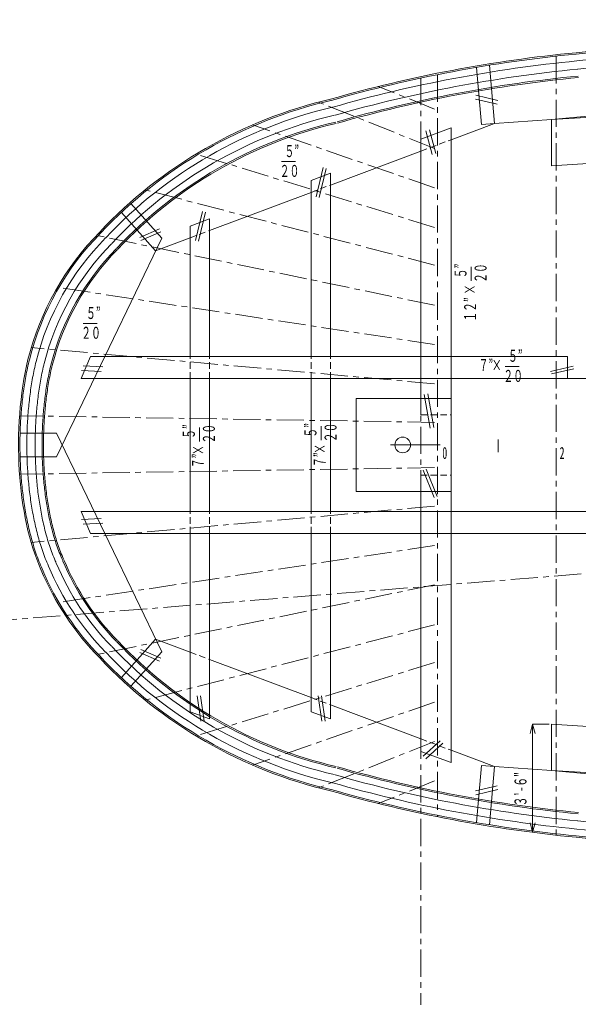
# Model space of a CAD drawing. Units: millimetres, scale not verified. Extents: x -28714 to 28714, y -20310 to 20310.
# Drawn here: x -23907 to -18774, y 4441 to 13418 of the extents above; entities that cross this region are included whole.
import ezdxf
from ezdxf.enums import TextEntityAlignment as Align

# ---------------------------------------------------------------- set-up
doc = ezdxf.new("R2010")
doc.units = ezdxf.units.MM
doc.header["$LTSCALE"] = 50
doc.linetypes.add('CHAIN1', pattern=[8, 5, -1, 1, -1])
doc.linetypes.add('DASHED1', pattern=[1.8, 1.2, -0.6])
for name, color, linetype, lineweight in [('0-0_0', 3, 'Continuous', 18), ('0-1', 4, 'CHAIN1', 18), ('0-2_寸法', 2, 'Continuous', 18)]:
    doc.layers.add(name, color=color, linetype=linetype, lineweight=lineweight)
doc.styles.add('ＭＳ ゴシック', font='')
doc.styles.get('ＭＳ ゴシック').set_extended_font_data('MS Gothic')

msp = doc.modelspace()

# ---------------------------------------------------------------- linework, layer by layer
at = {"layer": '0-0_0'}
for p, q in [((-19663.41, 12453.77), (-19709.1, 12978.41)), ((-19544.34, 12464.13), (-19590.89, 12998.73)), ((-19720.26, 12688.45), (-19520.23, 12641.04)), ((-19715.15, 12723.46), (-19515.12, 12676.05)), ((-20221.74, 12318.46), (-19942.34, 12423.38)), ((-20174.64, 12396.31), (-20115.86, 12179.85)), ((-20142.08, 12405.15), (-20082.98, 12187.48)), ((-19942.34, 12314.68), (-19544.34, 12464.13)), ((-19544.34, 12464.13), (-19663.41, 12453.77)), ((-20221.74, 12318.46), (-20221.74, 11770.65)), ((-20221.74, 9789.74), (-20221.74, 12318.46)), ((-21052.03, 11897.97), (-20221.74, 12209.76)), ((-21183.01, 11791.34), (-21118.18, 12058.55)), ((-21154.33, 11784.38), (-21089.5, 12051.59)), ((-21229.83, 11939.9), (-21052.03, 12006.67)), ((-21229.83, 11939.9), (-21229.83, 10325.39)), ((-21052.03, 12006.67), (-21052.03, 10325.39)), ((-22163.19, 11480.72), (-21229.83, 11831.2)), ((-22883.32, 11727.87), (-22600.91, 11412.23)), ((-22971.49, 11645.93), (-22657.57, 11295.07)), ((-22340.99, 11522.65), (-22163.19, 11589.41)), ((-22291.42, 11390.25), (-22226.59, 11657.46)), ((-22262.74, 11383.29), (-22197.91, 11650.5)), ((-22163.19, 11589.41), (-22163.19, 10325.39)), ((-22802.98, 11418.73), (-22621.7, 11498.17)), ((-22340.99, 11522.65), (-22340.99, 10325.39)), ((-22600.91, 11412.23), (-23566.09, 9404.69)), ((-22791.46, 11390.72), (-22610.18, 11470.15)), ((-22657.57, 11295.07), (-22339.91, 11414.36)), ((-23341.99, 10122.19), (-23255.69, 10325.39)), ((-18874.87, 10325.39), (-23255.69, 10325.39)), ((-18874.87, 10122.19), (-18874.87, 10325.39)), ((-23323.96, 10238.91), (-23142.79, 10230.38)), ((-19029.61, 10188.35), (-18822.54, 10235.76)), ((-23337.24, 10197.21), (-23156.07, 10188.68)), ((-19022.83, 10164.63), (-18815.75, 10212.05)), ((-18088.14, 10122.19), (-23341.99, 10122.19)), ((-22340.99, 8902.99), (-22340.99, 10122.19)), ((-22163.19, 8902.99), (-22163.19, 10122.19)), ((-21229.83, 8902.99), (-21229.83, 10122.19)), ((-21052.03, 8902.99), (-21052.03, 10122.19)), ((-20190.7, 9975.18), (-20134.32, 9667.75)), ((-20158.48, 9981.62), (-20102.1, 9674.19)), ((-19942.34, 9939.99), (-20816.03, 9939.99)), ((-23895.78, 9620.49), (-23566.09, 9620.49)), ((-22600.91, 7612.94), (-23566.09, 9620.49)), ((-19509.88, 9563.54), (-19509.88, 9447.04)), ((-20043.07, 9512.59), (-20501.19, 9512.59)), ((-23895.78, 9404.69), (-23566.09, 9404.69)), ((-20201.07, 9280.73), (-20099.93, 9030.44)), ((-20173.09, 9289.67), (-20071.95, 9039.39)), ((-20221.74, 9235.43), (-20221.74, 6697.79)), ((-23341.99, 8902.99), (-23255.69, 8699.79)), ((-18088.14, 8902.99), (-23341.99, 8902.99)), ((-23337.24, 8827.96), (-23156.07, 8836.49)), ((-23323.96, 8786.26), (-23142.79, 8794.79)), ((-13693.15, 8699.79), (-23255.69, 8699.79)), ((-22340.99, 8699.79), (-22340.99, 7061.81)), ((-22163.19, 8699.79), (-22163.19, 6998.95)), ((-21229.83, 8699.79), (-21229.83, 7061.81)), ((-21052.03, 8699.79), (-21052.03, 6998.95)), ((-22971.49, 7379.24), (-22657.57, 7730.1)), ((-22657.57, 7730.1), (-22340.99, 7611.22)), ((-22791.46, 7634.46), (-22610.18, 7555.02)), ((-22883.32, 7297.3), (-22600.91, 7612.94)), ((-22802.98, 7606.44), (-22621.7, 7527)), ((-22163.19, 7544.46), (-21229.83, 7193.97)), ((-22275.1, 7210.97), (-22242.08, 6976.46)), ((-22244.73, 7211.1), (-22211.72, 6976.59)), ((-21163.95, 7210.97), (-21130.93, 6976.46)), ((-21133.58, 7211.1), (-21100.56, 6976.59)), ((-21052.03, 7127.2), (-20221.74, 6815.41)), ((-22163.19, 6998.95), (-22340.99, 7061.81)), ((-21052.03, 6998.95), (-21229.83, 7061.81)), ((-20200.34, 6655.46), (-20044.99, 6797.98)), ((-20174.61, 6631.52), (-20019.26, 6774.04)), ((-19942.34, 6710.49), (-19544.34, 6561.04)), ((-19663.41, 6571.41), (-19709.1, 6046.76)), ((-19544.34, 6561.04), (-19663.41, 6571.41)), ((-19544.34, 6561.04), (-19590.89, 6026.44)), ((-19720.26, 6336.72), (-19520.23, 6384.14)), ((-19715.15, 6301.71), (-19515.12, 6349.12))]:
    msp.add_line(p, q, dxfattribs=at)
at = {"layer": '0-0_0', "color": 4, "linetype": 'CHAIN1'}
for p, q in [((-20069.34, 12912.17), (-20069.34, 6100.05)), ((-20094.74, 12596.35), (-20613.94, 12803.26)), ((-20094.74, 12234.68), (-21161.37, 12659.75)), ((-20094.74, 11873.01), (-21767.03, 12451.32)), ((-20094.74, 11509.75), (-22285.53, 12183.74)), ((-20094.74, 11163.21), (-22752.8, 11854.96)), ((-20094.74, 10795.98), (-23200.29, 11436.47)), ((-20094.74, 10435.24), (-23559.05, 10959.46)), ((-20094.74, 10073.42), (-23800.49, 10407)), ((-20094.74, 9720.44), (-23906.51, 9780.94)), ((-20094.74, 9304.73), (-23906.51, 9244.23)), ((-20094.74, 8951.75), (-23800.49, 8618.18)), ((-20094.74, 8589.93), (-23559.05, 8065.71)), ((-20094.74, 8229.19), (-23200.29, 7588.7)), ((-20094.74, 7861.96), (-22752.8, 7170.21)), ((-20094.74, 7515.42), (-22285.53, 6841.43)), ((-20094.74, 7152.17), (-21767.03, 6573.86)), ((-20094.74, 6790.49), (-21161.37, 6365.42)), ((-20094.74, 6428.82), (-20613.94, 6221.91))]:
    msp.add_line(p, q, dxfattribs=at)
at = {"layer": '0-0_0', "color": 1, "linetype": 'DASHED1'}
for p, q in [((-20221.74, 12209.76), (-19942.34, 12314.68)), ((-21229.83, 11831.2), (-21052.03, 11897.97)), ((-22340.99, 11413.95), (-22163.19, 11480.72)), ((-22340.99, 10122.19), (-22340.99, 10325.39)), ((-22163.19, 10122.19), (-22163.19, 10325.39)), ((-21229.83, 10122.19), (-21229.83, 10325.39)), ((-21052.03, 10122.19), (-21052.03, 10325.39)), ((-20221.74, 9789.74), (-19942.34, 9789.74)), ((-20221.74, 9235.43), (-19942.34, 9235.43)), ((-22340.99, 8699.79), (-22340.99, 8902.99)), ((-22163.19, 8699.79), (-22163.19, 8902.99)), ((-21229.83, 8699.79), (-21229.83, 8902.99)), ((-21052.03, 8699.79), (-21052.03, 8902.99)), ((-22340.99, 7611.22), (-22163.19, 7544.46)), ((-21229.83, 7193.97), (-21052.03, 7127.2)), ((-20221.74, 6815.41), (-19942.34, 6710.49))]:
    msp.add_line(p, q, dxfattribs=at)
at = {"layer": '0-0_0'}
for points in [[(-19544.34, 12464.13), (-19021.34, 12501.81), (-15927.64, 12784.84), (-15927.64, 13331.15)], [(-19942.34, 12423.38), (-19942.34, 6599.01), (-20221.74, 6697.79)], [(-23886.17, 9871.45), (-23884.23, 9890.89), (-23882.19, 9910.32), (-23880.04, 9929.73), (-23877.78, 9949.13), (-23875.41, 9968.52), (-23872.93, 9987.9), (-23870.34, 10007.26), (-23867.63, 10026.6), (-23864.8, 10045.93), (-23861.86, 10065.24), (-23858.8, 10084.53), (-23855.62, 10103.8), (-23852.32, 10123.05), (-23848.9, 10142.28), (-23845.35, 10161.49), (-23841.67, 10180.67), (-23837.87, 10199.83), (-23833.93, 10218.97), (-23829.86, 10238.07), (-23825.66, 10257.14), (-23821.32, 10276.19), (-23816.84, 10295.2)], [(-23822.92, 9865.77), (-23821.02, 9884.79), (-23819.02, 9903.8), (-23816.92, 9922.79), (-23814.71, 9941.78), (-23812.39, 9960.75), (-23809.96, 9979.7), (-23807.42, 9998.65), (-23804.77, 10017.58), (-23802.01, 10036.49), (-23799.13, 10055.38), (-23796.14, 10074.26), (-23793.03, 10093.12), (-23789.8, 10111.95), (-23786.45, 10130.77), (-23782.98, 10149.57), (-23779.38, 10168.34), (-23775.66, 10187.08), (-23771.81, 10205.8), (-23767.83, 10224.5), (-23763.72, 10243.16), (-23759.47, 10261.8), (-23755.09, 10280.4)], [(-23747.02, 9858.95), (-23745.17, 9877.46), (-23743.22, 9895.97), (-23741.17, 9914.46), (-23739.02, 9932.95), (-23736.76, 9951.42), (-23734.39, 9969.88), (-23731.92, 9988.32), (-23729.34, 10006.75), (-23726.65, 10025.16), (-23723.86, 10043.56), (-23720.94, 10061.93), (-23717.92, 10080.29), (-23714.77, 10098.64), (-23711.51, 10116.96), (-23708.13, 10135.25), (-23704.63, 10153.53), (-23701.01, 10171.78), (-23697.27, 10190.01), (-23693.39, 10208.21), (-23689.39, 10226.38), (-23685.25, 10244.52), (-23680.99, 10262.64)], [(-23683.77, 9853.26), (-23681.96, 9871.36), (-23680.06, 9889.45), (-23678.05, 9907.53), (-23675.94, 9925.59), (-23673.73, 9943.64), (-23671.42, 9961.68), (-23669.01, 9979.71), (-23666.49, 9997.72), (-23663.86, 10015.72), (-23661.12, 10033.7), (-23658.28, 10051.66), (-23655.32, 10069.61), (-23652.25, 10087.54), (-23649.06, 10105.44), (-23645.76, 10123.33), (-23642.34, 10141.19), (-23638.8, 10159.03), (-23635.14, 10176.85), (-23631.36, 10194.64), (-23627.45, 10212.4), (-23623.41, 10230.13), (-23619.23, 10247.83)], [(-23671.12, 9852.13), (-23669.32, 9870.14), (-23667.42, 9888.14), (-23665.42, 9906.14), (-23663.33, 9924.12), (-23661.13, 9942.09), (-23658.83, 9960.05), (-23656.42, 9977.99), (-23653.91, 9995.92), (-23651.3, 10013.83), (-23648.58, 10031.73), (-23645.75, 10049.61), (-23642.8, 10067.47), (-23639.75, 10085.32), (-23636.57, 10103.14), (-23633.29, 10120.94), (-23629.89, 10138.72), (-23626.36, 10156.48), (-23622.72, 10174.21), (-23618.95, 10191.92), (-23615.06, 10209.6), (-23611.04, 10227.25), (-23606.88, 10244.87)], [(-19942.34, 9085.18), (-20816.03, 9085.18), (-20816.03, 9939.99)], [(-23881.78, 9110.99), (-23883.84, 9130.42), (-23885.8, 9149.85), (-23887.65, 9169.3), (-23889.39, 9188.75), (-23891.03, 9208.21), (-23892.56, 9227.69), (-23893.99, 9247.17), (-23895.31, 9266.66), (-23896.53, 9286.15), (-23897.64, 9305.65), (-23898.66, 9325.16), (-23899.57, 9344.67), (-23900.38, 9364.18), (-23901.09, 9383.7), (-23901.7, 9403.23), (-23902.21, 9422.75), (-23902.62, 9442.28), (-23902.93, 9461.81), (-23903.14, 9481.34), (-23903.25, 9500.88), (-23903.26, 9520.41), (-23903.17, 9539.94), (-23902.98, 9559.47), (-23902.7, 9579.01), (-23902.31, 9598.53), (-23901.82, 9618.06), (-23901.23, 9637.58), (-23900.54, 9657.11), (-23899.75, 9676.62), (-23898.85, 9696.13), (-23897.86, 9715.64), (-23896.76, 9735.14), (-23895.56, 9754.64), (-23894.25, 9774.13), (-23892.84, 9793.61), (-23891.33, 9813.08), (-23889.72, 9832.55), (-23887.99, 9852.01), (-23886.17, 9871.45)], [(-23819.06, 9121.66), (-23821.06, 9140.67), (-23822.95, 9159.68), (-23824.74, 9178.71), (-23826.43, 9197.75), (-23828.01, 9216.8), (-23829.49, 9235.85), (-23830.87, 9254.91), (-23832.15, 9273.98), (-23833.33, 9293.06), (-23834.4, 9312.14), (-23835.38, 9331.23), (-23836.26, 9350.32), (-23837.04, 9369.42), (-23837.72, 9388.52), (-23838.3, 9407.62), (-23838.78, 9426.73), (-23839.17, 9445.84), (-23839.46, 9464.95), (-23839.66, 9484.06), (-23839.75, 9503.17), (-23839.76, 9522.28), (-23839.66, 9541.4), (-23839.46, 9560.51), (-23839.17, 9579.62), (-23838.79, 9598.73), (-23838.3, 9617.83), (-23837.72, 9636.94), (-23837.03, 9656.04), (-23836.25, 9675.13), (-23835.37, 9694.23), (-23834.39, 9713.31), (-23833.31, 9732.39), (-23832.13, 9751.47), (-23830.85, 9770.54), (-23829.47, 9789.6), (-23827.98, 9808.66), (-23826.4, 9827.7), (-23824.71, 9846.74), (-23822.92, 9865.77)], [(-23743.79, 9134.46), (-23745.71, 9152.97), (-23747.53, 9171.49), (-23749.25, 9190.01), (-23750.87, 9208.55), (-23752.39, 9227.1), (-23753.81, 9245.65), (-23755.13, 9264.21), (-23756.36, 9282.78), (-23757.48, 9301.35), (-23758.51, 9319.93), (-23759.44, 9338.52), (-23760.28, 9357.11), (-23761.02, 9375.7), (-23761.66, 9394.3), (-23762.21, 9412.9), (-23762.67, 9431.5), (-23763.03, 9450.1), (-23763.3, 9468.71), (-23763.48, 9487.32), (-23763.56, 9505.93), (-23763.55, 9524.53), (-23763.44, 9543.14), (-23763.24, 9561.75), (-23762.95, 9580.35), (-23762.56, 9598.96), (-23762.08, 9617.56), (-23761.5, 9636.16), (-23760.83, 9654.75), (-23760.06, 9673.35), (-23759.19, 9691.93), (-23758.23, 9710.52), (-23757.17, 9729.1), (-23756.02, 9747.67), (-23754.76, 9766.23), (-23753.41, 9784.79), (-23751.96, 9803.34), (-23750.41, 9821.89), (-23748.77, 9840.42), (-23747.02, 9858.95)], [(-23681.06, 9145.13), (-23682.92, 9163.22), (-23684.67, 9181.32), (-23686.34, 9199.43), (-23687.9, 9217.55), (-23689.37, 9235.68), (-23690.74, 9253.82), (-23692.01, 9271.96), (-23693.19, 9290.11), (-23694.27, 9308.26), (-23695.26, 9326.43), (-23696.16, 9344.59), (-23696.96, 9362.76), (-23697.67, 9380.94), (-23698.28, 9399.11), (-23698.81, 9417.29), (-23699.24, 9435.47), (-23699.58, 9453.66), (-23699.83, 9471.85), (-23699.99, 9490.03), (-23700.06, 9508.22), (-23700.04, 9526.41), (-23699.92, 9544.6), (-23699.72, 9562.78), (-23699.42, 9580.97), (-23699.03, 9599.15), (-23698.55, 9617.33), (-23697.98, 9635.51), (-23697.32, 9653.69), (-23696.56, 9671.86), (-23695.71, 9690.03), (-23694.76, 9708.19), (-23693.72, 9726.35), (-23692.59, 9744.5), (-23691.36, 9762.64), (-23690.03, 9780.78), (-23688.61, 9798.92), (-23687.09, 9817.04), (-23685.48, 9835.16), (-23683.77, 9853.26)], [(-23668.51, 9147.26), (-23670.36, 9165.27), (-23672.1, 9183.29), (-23673.75, 9201.32), (-23675.31, 9219.35), (-23676.76, 9237.4), (-23678.12, 9255.45), (-23679.39, 9273.51), (-23680.56, 9291.58), (-23681.63, 9309.65), (-23682.61, 9327.72), (-23683.5, 9345.81), (-23684.29, 9363.89), (-23685, 9381.98), (-23685.61, 9400.08), (-23686.13, 9418.17), (-23686.55, 9436.27), (-23686.89, 9454.37), (-23687.14, 9472.47), (-23687.29, 9490.58), (-23687.36, 9508.68), (-23687.33, 9526.78), (-23687.22, 9544.89), (-23687.01, 9562.99), (-23686.72, 9581.09), (-23686.33, 9599.19), (-23685.85, 9617.29), (-23685.28, 9635.38), (-23684.62, 9653.47), (-23683.86, 9671.56), (-23683.01, 9689.64), (-23682.07, 9707.72), (-23681.03, 9725.8), (-23679.9, 9743.87), (-23678.68, 9761.93), (-23677.36, 9779.98), (-23675.94, 9798.03), (-23674.43, 9816.07), (-23672.82, 9834.1), (-23671.12, 9852.13)], [(-23698.55, 8374.7), (-23706.52, 8392.53), (-23714.24, 8410.47), (-23721.74, 8428.51), (-23729.02, 8446.63), (-23736.09, 8464.84), (-23742.96, 8483.13), (-23749.62, 8501.49), (-23756.09, 8519.92), (-23762.37, 8538.41), (-23768.47, 8556.97), (-23774.39, 8575.58), (-23780.14, 8594.25), (-23785.73, 8612.97), (-23791.15, 8631.73), (-23796.41, 8650.54), (-23801.51, 8669.4), (-23806.46, 8688.29), (-23811.26, 8707.23), (-23815.92, 8726.2), (-23820.43, 8745.2), (-23824.8, 8764.24), (-23829.04, 8783.31), (-23833.13, 8802.4), (-23837.1, 8821.53), (-23840.93, 8840.68), (-23844.63, 8859.86), (-23848.2, 8879.07), (-23851.65, 8898.29), (-23854.97, 8917.54), (-23858.17, 8936.81), (-23861.26, 8956.1), (-23864.22, 8975.4), (-23867.07, 8994.73), (-23869.8, 9014.07), (-23872.42, 9033.43), (-23874.92, 9052.8), (-23877.32, 9072.18), (-23879.6, 9091.58), (-23881.78, 9110.99)], [(-23640.75, 8400.97), (-23648.53, 8418.43), (-23656.09, 8435.98), (-23663.41, 8453.64), (-23670.52, 8471.38), (-23677.42, 8489.2), (-23684.11, 8507.1), (-23690.61, 8525.08), (-23696.92, 8543.12), (-23703.04, 8561.23), (-23708.98, 8579.39), (-23714.75, 8597.61), (-23720.34, 8615.89), (-23725.78, 8634.21), (-23731.05, 8652.58), (-23736.16, 8671), (-23741.13, 8689.45), (-23745.94, 8707.95), (-23750.61, 8726.48), (-23755.14, 8745.05), (-23759.52, 8763.65), (-23763.77, 8782.29), (-23767.88, 8800.95), (-23771.86, 8819.65), (-23775.71, 8838.37), (-23779.43, 8857.11), (-23783.03, 8875.89), (-23786.5, 8894.68), (-23789.84, 8913.5), (-23793.07, 8932.34), (-23796.18, 8951.19), (-23799.17, 8970.07), (-23802.04, 8988.97), (-23804.8, 9007.88), (-23807.45, 9026.81), (-23809.99, 9045.75), (-23812.42, 9064.71), (-23814.74, 9083.68), (-23816.95, 9102.66), (-23819.06, 9121.66)], [(-23571.38, 8432.51), (-23578.96, 8449.5), (-23586.3, 8466.6), (-23593.41, 8483.8), (-23600.31, 8501.08), (-23607, 8518.44), (-23613.49, 8535.88), (-23619.79, 8553.39), (-23625.9, 8570.97), (-23631.83, 8588.6), (-23637.59, 8606.3), (-23643.17, 8624.05), (-23648.58, 8641.85), (-23653.83, 8659.71), (-23658.93, 8677.6), (-23663.87, 8695.54), (-23668.67, 8713.52), (-23673.32, 8731.54), (-23677.82, 8749.59), (-23682.19, 8767.68), (-23686.43, 8785.8), (-23690.53, 8803.95), (-23694.49, 8822.13), (-23698.34, 8840.34), (-23702.05, 8858.57), (-23705.64, 8876.83), (-23709.1, 8895.11), (-23712.45, 8913.42), (-23715.67, 8931.75), (-23718.78, 8950.09), (-23721.77, 8968.46), (-23724.65, 8986.84), (-23727.42, 9005.24), (-23730.08, 9023.66), (-23732.63, 9042.09), (-23735.07, 9060.54), (-23737.41, 9079), (-23739.64, 9097.47), (-23741.76, 9115.96), (-23743.79, 9134.46)], [(-23513.57, 8458.79), (-23520.97, 8475.4), (-23528.14, 8492.12), (-23535.08, 8508.93), (-23541.8, 8525.83), (-23548.32, 8542.81), (-23554.64, 8559.86), (-23560.77, 8576.99), (-23566.72, 8594.17), (-23572.48, 8611.42), (-23578.08, 8628.73), (-23583.51, 8646.09), (-23588.77, 8663.5), (-23593.87, 8680.95), (-23598.82, 8698.46), (-23603.62, 8716), (-23608.27, 8733.58), (-23612.79, 8751.2), (-23617.16, 8768.85), (-23621.4, 8786.54), (-23625.5, 8804.26), (-23629.48, 8822.01), (-23633.33, 8839.78), (-23637.05, 8857.59), (-23640.65, 8875.41), (-23644.13, 8893.27), (-23647.49, 8911.14), (-23650.73, 8929.04), (-23653.85, 8946.95), (-23656.86, 8964.89), (-23659.76, 8982.85), (-23662.55, 9000.82), (-23665.23, 9018.81), (-23667.8, 9036.81), (-23670.27, 9054.83), (-23672.63, 9072.87), (-23674.89, 9090.91), (-23677.05, 9108.97), (-23679.1, 9127.04), (-23681.06, 9145.13)], [(-23502.01, 8464.04), (-23509.38, 8480.58), (-23516.51, 8497.22), (-23523.41, 8513.96), (-23530.1, 8530.78), (-23536.58, 8547.68), (-23542.86, 8564.66), (-23548.96, 8581.71), (-23554.87, 8598.82), (-23560.6, 8615.99), (-23566.17, 8633.22), (-23571.56, 8650.5), (-23576.8, 8667.83), (-23581.88, 8685.21), (-23586.8, 8702.63), (-23591.57, 8720.09), (-23596.19, 8737.59), (-23600.68, 8755.13), (-23605.02, 8772.71), (-23609.23, 8790.31), (-23613.31, 8807.95), (-23617.26, 8825.62), (-23621.09, 8843.32), (-23624.79, 8861.04), (-23628.36, 8878.78), (-23631.82, 8896.55), (-23635.16, 8914.35), (-23638.38, 8932.16), (-23641.49, 8950), (-23644.48, 8967.85), (-23647.36, 8985.72), (-23650.13, 9003.61), (-23652.79, 9021.52), (-23655.35, 9039.44), (-23657.8, 9057.38), (-23660.14, 9075.33), (-23662.39, 9093.3), (-23664.53, 9111.27), (-23666.57, 9129.26), (-23668.51, 9147.26)], [(-19544.34, 6561.04), (-19021.34, 6523.36), (-15927.64, 6240.33), (-15927.64, 5694.02)]]:
    msp.add_lwpolyline(points, dxfattribs=at)
for points in [[(-13162.81, 12449.21), (-19021.34, 12075.86), (-19021.34, 12501.81), (-13162.81, 12839.22)], [(-13162.81, 6575.96), (-19021.34, 6949.32), (-19021.34, 6523.36), (-13162.81, 6185.95)]]:
    msp.add_lwpolyline(points, close=True, dxfattribs=at)
msp.add_circle((-20388, 9512.59), 71.89, dxfattribs=at)
for centre, radius, start, end in [((-12667.03, -44109.47), 57550.55, 91.62647, 96.11375), ((-12667.03, -44109.47), 57537.85, 91.62647, 96.11375), ((-12667.03, -44109.47), 57474.35, 91.62647, 96.11375), ((-12667.03, -44109.47), 57398.15, 91.62647, 96.11375), ((-17582.8, 534.56), 12637.59, 95.51025, 105.92227), ((-17582.8, 534.56), 12624.89, 95.51025, 105.92227), ((-17582.8, 534.56), 12561.39, 95.51025, 105.92227), ((-17582.8, 534.56), 12485.19, 95.51025, 105.92227), ((-17582.8, 534.56), 12421.69, 95.51025, 105.92227), ((-17582.8, 534.56), 12408.99, 95.51025, 105.92227), ((-20092.96, 8571.16), 4225.88, 103.08535, 136.73356), ((-20092.96, 8571.16), 4213.18, 103.08535, 136.73356), ((-20092.96, 8571.16), 4149.68, 103.08535, 136.73356), ((-20092.96, 8571.16), 4073.48, 103.08535, 136.73356), ((-20092.96, 8571.16), 4009.98, 103.08535, 136.73356), ((-20092.96, 8571.16), 3997.28, 103.08535, 136.73356), ((-21349.34, 9670.97), 2557.93, 135.38372, 165.80666), ((-21349.34, 9670.97), 2545.23, 135.38372, 165.80666), ((-21349.34, 9670.97), 2481.73, 135.38372, 165.80666), ((-21349.34, 9670.97), 2405.53, 135.38372, 165.80666), ((-21349.34, 9670.97), 2342.03, 135.38372, 165.80666), ((-21349.34, 9670.97), 2329.33, 135.38372, 165.80666), ((-21349.34, 9354.2), 2342.03, 202.64274, 224.61628), ((-21349.34, 9354.2), 2329.33, 202.64274, 224.61628), ((-21349.34, 9354.2), 2557.93, 202.64274, 224.61628), ((-21349.34, 9354.2), 2545.23, 202.64274, 224.61628), ((-21349.34, 9354.2), 2481.73, 202.64274, 224.61628), ((-21349.34, 9354.2), 2405.53, 202.64274, 224.61628), ((-20092.96, 10454.01), 4073.48, 223.26644, 256.91465), ((-20092.96, 10454.01), 4009.98, 223.26644, 256.91465), ((-20092.96, 10454.01), 3997.28, 223.26644, 256.91465), ((-20092.96, 10454.01), 4225.88, 223.26644, 256.91465), ((-20092.96, 10454.01), 4213.18, 223.26644, 256.91465), ((-20092.96, 10454.01), 4149.68, 223.26644, 256.91465), ((-17582.8, 18490.61), 12408.99, 254.07773, 264.48975), ((-17582.8, 18490.61), 12485.19, 254.07773, 264.48975), ((-17582.8, 18490.61), 12421.69, 254.07773, 264.48975), ((-17582.8, 18490.61), 12561.39, 254.07773, 264.48975), ((-17582.8, 18490.61), 12637.59, 254.07773, 264.48975), ((-17582.8, 18490.61), 12624.89, 254.07773, 264.48975), ((-12667.03, 63134.64), 57398.15, 263.88625, 268.37353), ((-12667.03, 63134.64), 57474.35, 263.88625, 268.37353), ((-12667.03, 63134.64), 57550.55, 263.88625, 268.37353), ((-12667.03, 63134.64), 57537.85, 263.88625, 268.37353)]:
    msp.add_arc(centre, radius, start, end, dxfattribs=at)
msp.add_ellipse((-23317.51, 9512.59), major_axis=(0, 1514.6), ratio=0.39513, start_param=1.0255036, end_param=2.4260711, dxfattribs=at)
at = {"layer": '0-1'}
for p, q in [((-18977.14, 13082.22), (-18977.14, 5930.17)), ((-20221.74, 12880.58), (-20221.74, -13003.65)), ((-3995.38, 9512.59), (-24755.62, 7846.58))]:
    msp.add_line(p, q, dxfattribs=at)
at = {"layer": '0-2_寸法'}
for p, q in [((-21499.52, 12114.89), (-21371.28, 12114.89)), ((-19758.67, 11018.8), (-19758.67, 11147.04)), ((-23322.48, 10628.87), (-23194.24, 10628.87)), ((-19445.45, 10233.02), (-19317.21, 10233.02)), ((-22253.92, 9544.3), (-22253.92, 9672.54)), ((-21136.53, 9555.82), (-21136.53, 9684.06)), ((-19043.01, 6949.32), (-19194.99, 6949.32)), ((-19194.85, 6949.32), (-19194.85, 6863.97)), ((-19194.85, 6863.97), (-19194.85, 6044.37)), ((-19194.85, 5959.02), (-19217.71, 6044.37)), ((-19171.98, 6044.37), (-19194.85, 5959.02)), ((-19194.85, 5959.02), (-19194.85, 6044.37))]:
    msp.add_line(p, q, dxfattribs=at)
msp.add_lwpolyline([(-19217.71, 6863.97), (-19194.85, 6949.32), (-19171.98, 6863.97)], dxfattribs=at)

# ---------------------------------------------------------------- texts
at = {"layer": '0-2_寸法', "style": 'ＭＳ ゴシック', "width": 0.6}
for s, p in [('５”', (-21472.95, 12122.36)), ('２０', (-21517.12, 11940.56)), ('５”', (-23295.91, 10636.34)), ('２０', (-23340.08, 10454.54)), ('５”', (-19420.59, 10243.03)), ('７”', (-19690.1, 10157.82)), ('×', (-19569.23, 10157.61)), ('２０', (-19463.04, 10058.69)), ('0', (-20024.02, 9351.57)), ('2', (-18946.54, 9351.57))]:
    msp.add_text(s, height=110, dxfattribs=at).set_placement(p, align=Align.BOTTOM_LEFT)
for s, p in [('５”', (-19768.68, 11043.65)), ('２０', (-19584.34, 11001.2)), ('×', (-19683.26, 10895.02)), ('１２”', (-19680.4, 10644.97)), ('５”', (-22263.93, 9569.15)), ('５”', (-21146.54, 9580.67)), ('２０', (-20962.2, 9538.23)), ('２０', (-22079.59, 9526.71)), ('７”', (-22178.72, 9299.65)), ('×', (-22178.52, 9420.52)), ('７”', (-21061.33, 9311.16)), ('×', (-21061.12, 9432.04)), ('３\'-６"', (-19218.27, 6195.58))]:
    msp.add_text(s, height=110, rotation=90, dxfattribs=at).set_placement(p, align=Align.BOTTOM_LEFT)

doc.saveas('drawing.dxf')
